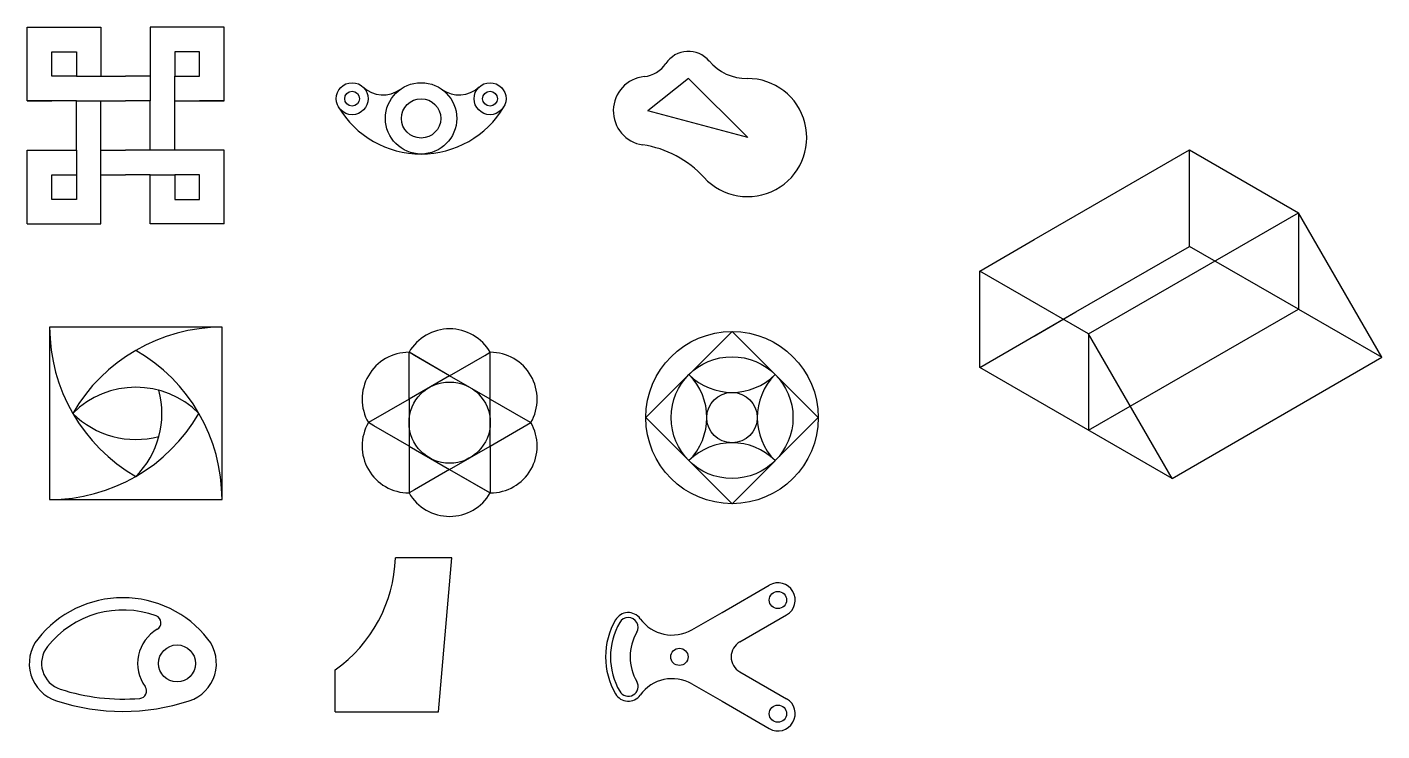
# Model space of a CAD drawing. Header units: millimetres. Extents: x 1748 to 2298, y 1385 to 1671.
import ezdxf

# ---------------------------------------------------------------- set-up
doc = ezdxf.new("R2010")
doc.units = ezdxf.units.MM

# ---------------------------------------------------------------- blocks, each defined once
blk = doc.blocks.new('*U1')
for p, q in [((-8.25, 9.53), (-8.25, -9.53)), ((8.25, 0), (-6.04, -8.25)), ((-6.04, -8.25), (-8.25, -9.53))]:
    blk.add_line(p, q)
blk = doc.blocks.new('*U2')
at = {"color": 0, "linetype": 'ByBlock', "lineweight": -2, "transparency": 16777216}
for p, rotation in [((1907.16, 1526.88), 240), ((1927.78, 1529.26), 180), ((1940.16, 1512.59), 119.9999999999999), ((1898.91, 1507.83), 299.9999999999999), ((1931.91, 1493.54), 59.99999999999993)]:
    blk.add_blockref('*U1', p, dxfattribs=dict(at, rotation=rotation))
blk.add_blockref('*U1', (1911.28, 1491.16), dxfattribs=at)
blk = doc.blocks.new('*U3')
blk.add_arc((0, -14.29), 19.05, 30, 150)
blk = doc.blocks.new('*U4')
at = {"color": 0, "linetype": 'ByBlock', "lineweight": -2, "transparency": 16777216}
blk.add_blockref('*U3', (1919.53, 1543.55), dxfattribs=at)
for p, rotation in [((1890.66, 1526.88), 60.00000000000001), ((1948.41, 1526.88), 299.9999999999999), ((1890.66, 1493.54), 120), ((1948.41, 1493.54), 240), ((1919.53, 1476.87), 180)]:
    blk.add_blockref('*U3', p, dxfattribs=dict(at, rotation=rotation))

msp = doc.modelspace()

# ---------------------------------------------------------------- linework, layer by layer
for p, q in [((1747.94, 1640.94), (1747.94, 1670.94)), ((1747.94, 1670.94), (1777.94, 1670.94)), ((1777.94, 1670.94), (1777.94, 1650.94)), ((1827.94, 1670.94), (1797.94, 1670.94)), ((1797.94, 1670.94), (1797.94, 1650.94)), ((1827.94, 1640.94), (1827.94, 1670.94)), ((1757.94, 1650.94), (1757.94, 1660.94)), ((1757.94, 1660.94), (1767.94, 1660.94)), ((1767.94, 1660.94), (1767.94, 1650.94)), ((1817.94, 1660.94), (1807.94, 1660.94)), ((1807.94, 1660.94), (1807.94, 1650.94)), ((1817.94, 1650.94), (1817.94, 1660.94)), ((1767.94, 1650.94), (1757.94, 1650.94)), ((1767.94, 1650.94), (1787.94, 1650.94)), ((1797.94, 1650.94), (1787.94, 1650.94)), ((1797.94, 1650.94), (1797.94, 1640.94)), ((1807.94, 1650.94), (1817.94, 1650.94)), ((1807.94, 1640.94), (1807.94, 1650.94)), ((2016.52, 1650.07), (2000, 1636.9)), ((2040.57, 1626.03), (2016.52, 1650.07)), ((1767.94, 1640.94), (1747.94, 1640.94)), ((1747.94, 1640.94), (1757.94, 1640.94)), ((1767.94, 1620.94), (1767.94, 1640.94)), ((1767.94, 1640.94), (1787.94, 1640.94)), ((1777.94, 1590.94), (1777.94, 1640.94)), ((1797.94, 1640.94), (1787.94, 1640.94)), ((1797.94, 1620.94), (1797.94, 1640.94)), ((1807.94, 1620.94), (1807.94, 1640.94)), ((1807.94, 1640.94), (1827.94, 1640.94)), ((1827.94, 1640.94), (1817.94, 1640.94)), ((2040.57, 1626.03), (2000, 1636.9)), ((1747.94, 1590.94), (1747.94, 1620.94)), ((1747.94, 1620.94), (1767.94, 1620.94)), ((1767.94, 1620.94), (1767.94, 1610.94)), ((1777.94, 1620.94), (1787.94, 1620.94)), ((1797.94, 1620.94), (1787.94, 1620.94)), ((1807.94, 1620.94), (1797.94, 1620.94)), ((1827.94, 1620.94), (1807.94, 1620.94)), ((1827.94, 1590.94), (1827.94, 1620.94)), ((2156.89, 1584.56), (2220.02, 1621.01)), ((2220.02, 1581.83), (2220.02, 1621.01)), ((2220.02, 1621.01), (2264.2, 1595.5)), ((1757.94, 1600.94), (1757.94, 1610.94)), ((1757.94, 1610.94), (1767.94, 1610.94)), ((1767.94, 1610.94), (1767.94, 1600.94)), ((1777.94, 1610.94), (1787.94, 1610.94)), ((1797.94, 1610.94), (1787.94, 1610.94)), ((1797.94, 1590.94), (1797.94, 1610.94)), ((1797.94, 1610.94), (1807.94, 1610.94)), ((1817.94, 1610.94), (1807.94, 1610.94)), ((1807.94, 1610.94), (1807.94, 1600.94)), ((1817.94, 1600.94), (1817.94, 1610.94)), ((1767.94, 1600.94), (1757.94, 1600.94)), ((1807.94, 1600.94), (1817.94, 1600.94)), ((1747.94, 1590.94), (1777.94, 1590.94)), ((1747.94, 1590.94), (1757.94, 1590.94)), ((1827.94, 1590.94), (1797.94, 1590.94)), ((1827.94, 1590.94), (1817.94, 1590.94)), ((2178.98, 1546.3), (2264.2, 1595.5)), ((2298.13, 1536.74), (2264.2, 1595.5)), ((2264.2, 1595.5), (2264.2, 1556.33)), ((2134.8, 1571.81), (2156.89, 1584.56)), ((2173.85, 1555.18), (2220.02, 1581.83)), ((2264.2, 1556.33), (2220.02, 1581.83)), ((2151.76, 1562.01), (2134.8, 1571.81)), ((2134.8, 1532.63), (2134.8, 1571.81)), ((2178.98, 1546.3), (2151.76, 1562.01)), ((2134.8, 1532.63), (2173.85, 1555.18)), ((2156.89, 1545.39), (2173.85, 1555.18)), ((2195.94, 1516.92), (2264.2, 1556.33)), ((2264.2, 1556.33), (2298.13, 1536.74)), ((1999.22, 1512.25), (2034.22, 1547.25)), ((2034.22, 1547.25), (2069.22, 1512.25)), ((2212.91, 1487.53), (2178.98, 1546.3)), ((2178.98, 1546.3), (2178.98, 1507.12)), ((1903.03, 1519.74), (1903.03, 1538.79)), ((1905.24, 1537.51), (1903.03, 1538.79)), ((1919.53, 1529.26), (1905.24, 1537.51)), ((1919.53, 1529.26), (1933.82, 1537.51)), ((1933.82, 1537.51), (1936.03, 1538.79)), ((1936.03, 1519.74), (1936.03, 1538.79)), ((2212.91, 1487.53), (2298.13, 1536.74)), ((2212.91, 1487.53), (2134.8, 1532.63)), ((2178.98, 1507.12), (2195.94, 1516.92)), ((2034.22, 1477.25), (1999.22, 1512.25)), ((2069.22, 1512.25), (2034.22, 1477.25)), ((1936.03, 1500.68), (1936.03, 1481.63)), ((1919.53, 1491.16), (1933.82, 1482.91)), ((1933.82, 1482.91), (1936.03, 1481.63)), ((1920.48, 1455.2), (1897.48, 1455.2)), ((1915.02, 1392.75), (1920.48, 1455.2)), ((2030.14, 1433.09), (2049.35, 1444.18)), ((2017.92, 1426.03), (2030.14, 1433.09)), ((2037.35, 1421.09), (2056.35, 1432.06)), ((1873.02, 1392.75), (1873.02, 1409.75)), ((2037.35, 1408.96), (2056.35, 1397.99)), ((2017.92, 1404.02), (2030.14, 1396.96)), ((1873.02, 1392.75), (1915.02, 1392.75)), ((2030.14, 1396.96), (2049.35, 1385.87))]:
    msp.add_line(p, q)
for points in [[(1757.09, 1478.96), (1827.09, 1478.96), (1827.09, 1548.96), (1757.09, 1548.96)], [(1936.03, 1519.74), (1919.53, 1529.26), (1903.03, 1519.74), (1903.03, 1500.68), (1919.53, 1491.16), (1936.03, 1500.68)]]:
    msp.add_lwpolyline(points, close=True)
for centre, radius in [((1879.93, 1641.84), 6.5), ((1907.93, 1633.84), 14.5), ((1907.93, 1633.84), 14.5), ((1935.93, 1641.84), 6.5), ((1879.93, 1641.84), 3), ((1907.93, 1633.84), 8), ((1907.93, 1633.84), 8), ((1935.93, 1641.84), 3), ((2034.22, 1512.25), 35), ((2034.22, 1512.25), 24.75), ((1919.53, 1510.21), 16.5), ((2034.22, 1512.25), 10.25), ((2052.85, 1438.12), 3.5), ((1808.82, 1412.37), 7.5), ((2012.85, 1415.02), 3.5), ((2012.85, 1415.02), 3.5), ((2052.85, 1391.93), 3.5)]:
    msp.add_circle(centre, radius)
for centre, radius, start, end in [((1997.34, 1662.76), 12, 275.8568, 326.5045), ((2016.52, 1650.07), 11, 40.0743, 146.5045), ((2040.25, 1670.03), 20, 220.0743, 270.4169), ((2000, 1636.9), 14, 95.8568, 261.6409), ((1892.51, 1655.4), 12, 227.1235, 305.5627), ((1923.34, 1655.4), 12, 234.4373, 312.8765), ((2040.57, 1626.03), 24, 222.4361, 90.4169), ((1907.93, 1658.34), 39, 210.5102, 270), ((1907.93, 1658.34), 39, 270, 329.4898), ((1991.86, 1581.5), 42, 42.4361, 81.6409), ((1827.09, 1548.96), 70, 180, 240), ((1827.09, 1478.96), 70, 90, 150), ((1757.09, 1478.96), 70, 0, 60), ((2034.22, 1547.25), 24.75, 225, 315), ((1999.22, 1512.25), 24.75, 315, 45), ((2069.22, 1512.25), 24.75, 135, 225), ((1792.09, 1488.34), 36.23, 45, 135), ((1766.47, 1513.96), 36.23, 315, 15), ((1757.09, 1548.96), 70, 270, 330), ((1792.09, 1539.58), 36.23, 225, 285), ((2034.22, 1477.25), 24.75, 45, 135), ((1839.51, 1457.09), 58, 305.2929, 358.1343), ((2052.85, 1438.12), 7, 300, 120), ((1786.82, 1395.05), 44, 38.2132, 141.7868), ((1786.82, 1395.05), 39, 69.709, 141.7868), ((1799.31, 1428.82), 3, 300.0544, 69.709), ((1992.07, 1427.02), 6, 35.7795, 150), ((1992.07, 1427.02), 4, 330, 150), ((2009.92, 1439.89), 16, 215.7795, 300), ((1808.82, 1412.37), 16, 120.0544, 216.1685), ((2012.85, 1415.02), 30, 150, 180), ((2012.85, 1415.02), 28, 150, 180), ((2012.85, 1415.02), 20, 150, 180), ((1764.82, 1412.37), 16, 141.7868, 251.9493), ((1808.82, 1412.37), 16, 288.0507, 38.2132), ((2040.85, 1415.02), 7, 120, 240), ((1764.82, 1412.37), 11, 141.7868, 251.9493), ((2012.85, 1415.02), 30, 180, 210), ((2012.85, 1415.02), 28, 180, 210), ((2012.85, 1415.02), 20, 180, 210), ((1992.07, 1403.02), 4, 210, 30), ((2009.92, 1390.16), 16, 60, 144.2205), ((1786.82, 1479.88), 82, 251.9493, 274.8371), ((1793.48, 1401.16), 3, 274.8371, 36.1685), ((1992.07, 1403.02), 6, 210, 324.2205), ((2052.85, 1391.93), 7, 240, 60), ((1786.82, 1479.88), 87, 251.9493, 288.0507)]:
    msp.add_arc(centre, radius, start, end)

# ---------------------------------------------------------------- block references
for name in ['*U4', '*U2']:
    msp.add_blockref(name, (0, 0))

doc.saveas('drawing.dxf')
